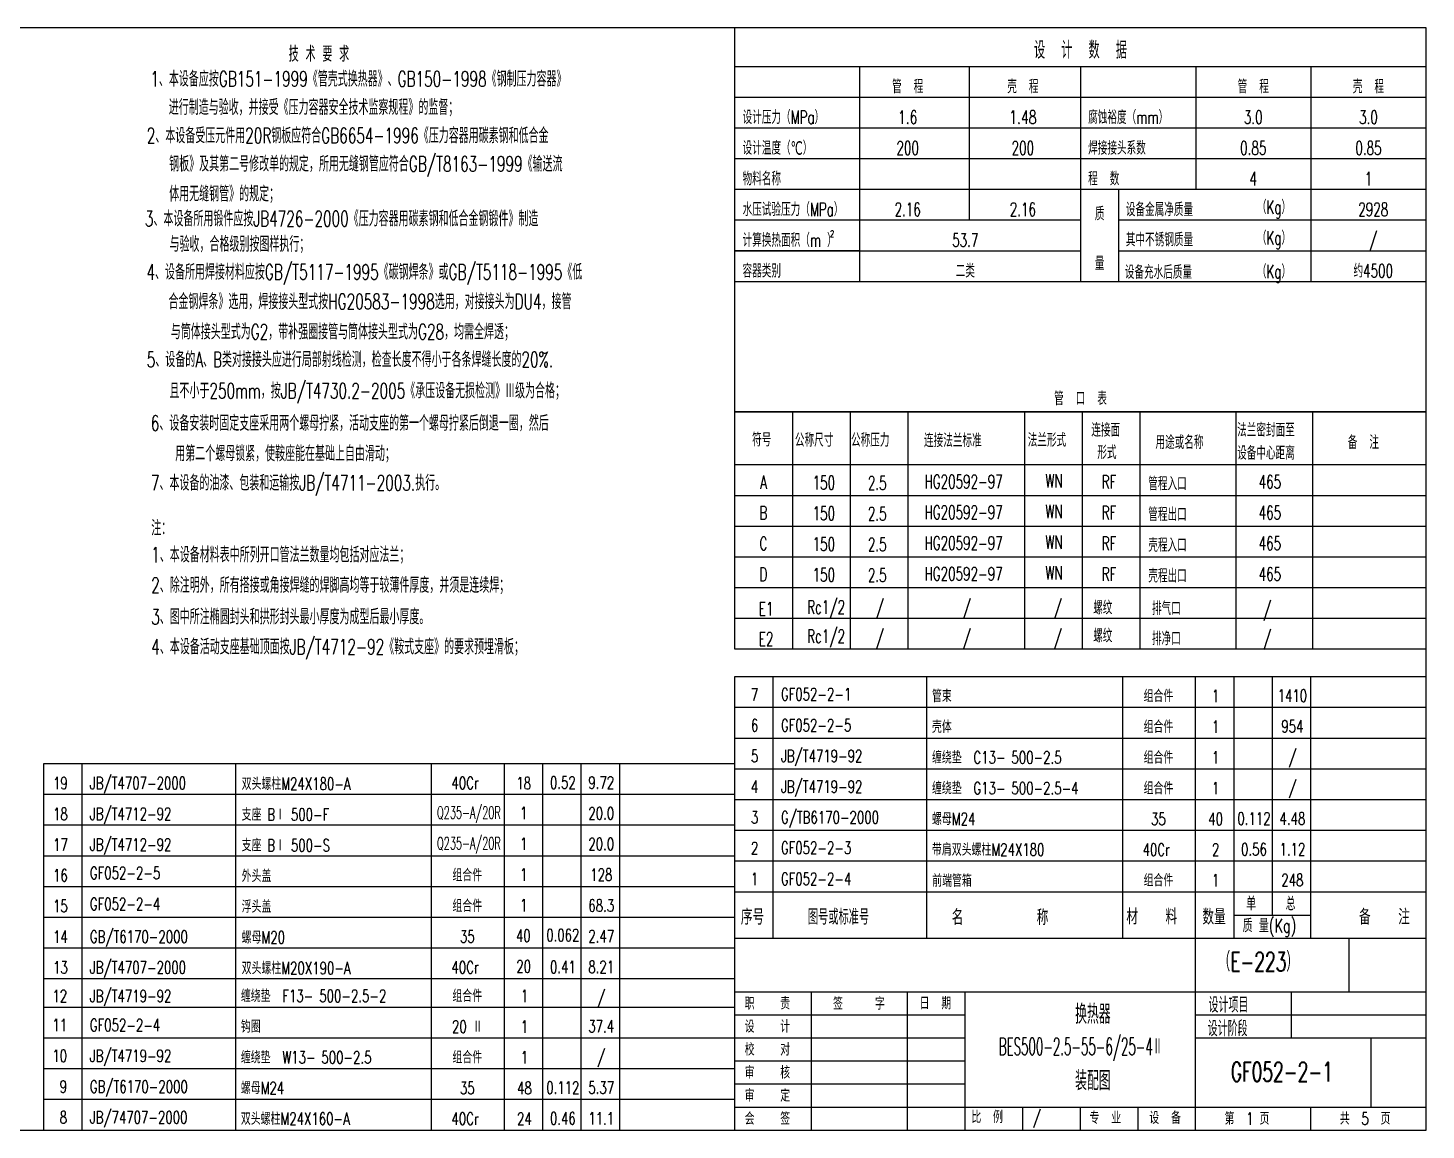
# Model space of a CAD drawing. Extents: x 37 to 848, y 13 to 300.
# Drawn here: x 483.7 to 847.8, y 13.3 to 300.3 of the extents above; entities that cross this region are included whole.
import ezdxf
from ezdxf.enums import TextEntityAlignment as Align

# ---------------------------------------------------------------- set-up
doc = ezdxf.new("R2010")
doc.units = 0
doc.header["$LTSCALE"] = 10
doc.header["$MEASUREMENT"] = 0
doc.layers.get('0').update_dxf_attribs({"linetype": 'CONTINUOUS'})
doc.layers.add('CDR_DWG1', color=4, linetype='CONTINUOUS')
doc.styles.add('HZ', font='romans', dxfattribs={"width": 0.7, "bigfont": 'hz'})

msp = doc.modelspace()

# ---------------------------------------------------------------- linework, layer by layer
for p, q in [((667.83, 282.25), (847.83, 282.25)), ((667.83, 274.25), (847.83, 274.25)), ((667.83, 266.25), (847.83, 266.25)), ((667.83, 258.25), (847.83, 258.25)), ((667.83, 250.25), (757.83, 250.25)), ((767.83, 250.25), (847.83, 250.25)), ((667.83, 242.25), (757.83, 242.25)), ((700.29, 242.25), (667.83, 242.25)), ((767.83, 242.25), (847.83, 242.25)), ((667.83, 234.25), (847.83, 234.25)), ((667.83, 234.25), (847.83, 234.25)), ((667.83, 234.25), (847.83, 234.25)), ((667.83, 234.25), (757.83, 234.25)), ((847.83, 186.44), (667.83, 186.44)), ((847.83, 178.44), (667.83, 178.44)), ((847.83, 170.44), (667.83, 170.44)), ((847.83, 162.44), (667.83, 162.44)), ((847.83, 154.44), (667.83, 154.44)), ((847.83, 146.44), (667.83, 146.44)), ((667.82, 131.34), (847.82, 131.34)), ((667.82, 123.34), (847.82, 123.34)), ((667.82, 115.34), (847.82, 115.34)), ((487.83, 108.7), (667.83, 108.7)), ((667.82, 107.34), (847.82, 107.34)), ((487.83, 100.7), (667.83, 100.7)), ((667.82, 99.34), (847.82, 99.34)), ((487.83, 92.7), (667.83, 92.7)), ((667.82, 91.34), (847.82, 91.34)), ((487.83, 84.7), (667.83, 84.7)), ((667.82, 83.34), (847.82, 83.34)), ((487.83, 76.7), (667.83, 76.7)), ((667.82, 75.25), (847.82, 75.25)), ((667.82, 75.25), (847.82, 75.25)), ((817.82, 69.25), (817.82, 75.25)), ((797.82, 69.25), (817.82, 69.25)), ((487.83, 68.7), (667.83, 68.7)), ((667.83, 63.25), (847.83, 63.25)), ((787.82, 13.25), (787.82, 63.25)), ((827.82, 49.25), (827.82, 63.25)), ((487.83, 60.7), (667.83, 60.7)), ((487.83, 52.7), (667.83, 52.7)), ((687.82, 13.25), (687.82, 49.25)), ((712.82, 13.25), (712.82, 49.25)), ((727.82, 13.25), (727.82, 49.25)), ((812.82, 37.25), (812.82, 49.25)), ((487.82, 45.25), (667.82, 45.25)), ((487.83, 45.25), (667.83, 45.25)), ((667.82, 43.25), (727.82, 43.25)), ((787.82, 43.25), (847.82, 43.25)), ((487.82, 37.25), (667.82, 37.25)), ((667.82, 37.25), (727.82, 37.25)), ((787.82, 37.25), (847.82, 37.25)), ((833.45, 37.25), (833.45, 19.25)), ((487.82, 29.25), (667.82, 29.25)), ((667.82, 31.25), (727.82, 31.25)), ((667.82, 25.25), (727.82, 25.25)), ((487.82, 21.25), (667.82, 21.25)), ((667.82, 19.25), (847.82, 19.25)), ((742.82, 13.25), (742.82, 19.25)), ((757.82, 13.25), (757.82, 19.25)), ((772.82, 13.25), (772.82, 19.25)), ((817.82, 13.25), (817.82, 19.25))]:
    msp.add_line(p, q)
at = {"layer": 'CDR_DWG1'}
for p, q in [((847.83, 300.25), (36.83, 300.25)), ((667.83, 138.44), (667.83, 300.25)), ((847.83, 13.25), (847.83, 300.25)), ((667.83, 290.25), (847.83, 290.25)), ((700.29, 290.25), (700.29, 234.25)), ((728.81, 290.25), (728.81, 250.25)), ((757.83, 290.25), (757.83, 234.25)), ((787.83, 290.25), (787.83, 258.25)), ((817.83, 290.25), (817.83, 234.25)), ((767.83, 234.25), (767.83, 258.25)), ((667.83, 200.25), (847.83, 200.25)), ((847.83, 200.25), (667.83, 200.25)), ((682.83, 200.25), (682.83, 138.44)), ((697.83, 200.25), (697.83, 138.44)), ((712.83, 200.25), (712.83, 138.44)), ((743.27, 200.25), (743.27, 138.44)), ((758.27, 200.25), (758.27, 138.44)), ((773.27, 200.25), (773.27, 138.44)), ((798.27, 200.25), (798.27, 138.44)), ((818.27, 200.25), (818.27, 138.44)), ((847.83, 138.44), (667.83, 138.44)), ((667.82, 13.25), (667.82, 131.34)), ((677.82, 63.25), (677.82, 131.34)), ((717.82, 63.25), (717.82, 131.34)), ((768.82, 63.25), (768.82, 131.34)), ((787.82, 63.25), (787.82, 131.34)), ((797.82, 63.25), (797.82, 131.34)), ((807.82, 69.25), (807.82, 131.34)), ((817.82, 63.25), (817.82, 131.34)), ((487.83, 52.7), (487.83, 108.7)), ((497.83, 13.25), (497.83, 108.7)), ((537.83, 13.25), (537.83, 108.7)), ((588.83, 13.25), (588.83, 108.7)), ((607.83, 13.25), (607.83, 108.7)), ((617.83, 13.25), (617.83, 108.7)), ((627.83, 13.25), (627.83, 108.7)), ((637.83, 13.25), (637.83, 108.7)), ((667.83, 63.25), (847.83, 63.25)), ((787.82, 13.25), (787.82, 63.25)), ((487.83, 13.25), (487.83, 52.72)), ((667.82, 49.25), (847.82, 49.25)), ((36.83, 13.25), (847.83, 13.25))]:
    msp.add_line(p, q, dxfattribs=at)

# ---------------------------------------------------------------- texts
at = {"style": 'HZ'}
for s, height, width, p in [('          技 术 要 求', 4, 0.65, (532.24, 291.47)), ('1、本设备应按GB151-1999《管壳式换热器》、GB150-1998《钢制压力容器》', 4, 0.65, (515.58, 284.98)), ('  进行制造与验收，并接受《压力容器安全技术监察规程》的监督；', 4, 0.65, (516.82, 277.6)), ('设计压力（MPa）', 3.5, 0.65, (669.83, 275.25)), ('腐蚀裕度（mm）', 3.5, 0.65, (759.83, 275.25)), ('2、本设备受压元件用20R钢板应符合GB6654-1996《压力容器用碳素钢和低合金', 4, 0.65, (514.66, 270.23)), ('设计温度（℃）', 3.5, 0.65, (669.83, 267.25)), ('焊接接头系数', 3.5, 0.65, (759.83, 267.25)), ('钢板》及其第二号修改单的规定，所用无缝钢管应符合GB/T8163-1999《输送流', 4, 0.65, (520.5, 262.85)), ('物料名称', 3.5, 0.65, (669.83, 259.25)), ('程  数', 3.5, 0.65, (759.83, 259.25)), ('体用无缝钢管》的规定；', 4, 0.65, (520.5, 255.05)), ('水压试验压力（MPa）', 3.5, 0.65, (669.83, 251.25)), ('设备金属净质量', 3.5, 0.65, (769.64, 251.23)), ('（Kg）', 3.5, 0.65, (803.77, 251.84)), ('3、本设备所用锻件应按JB4726-2000《压力容器用碳素钢和低合金钢锻件》制造', 4, 0.65, (514.17, 248.59)), ('（Kg）', 3.5, 0.65, (803.77, 243.84)), ('与验收，合格级别按图样执行；', 4, 0.65, (520.59, 241.96)), ('计算换热面积（m ）', 3.5, 0.65, (669.83, 243.25)), ('2', 1.75, 0.65, (692.6, 245.79)), ('其中不锈钢质量', 3.5, 0.65, (769.64, 243.37)), ('4、设备所用焊接材料应按GB/T5117-1995《碳钢焊条》或GB/T5118-1995《低', 4, 0.65, (514.58, 234.7)), ('容器类别', 3.5, 0.65, (669.83, 235.25)), ('设备充水后质量', 3.5, 0.65, (769.37, 234.91)), ('（Kg）', 3.5, 0.65, (803.77, 235.07)), ('合金钢焊条》选用，焊接接头型式按HG20583-1998选用，对接接头为DU4，接管', 4, 0.65, (520.31, 227.01)), ('与筒体接头型式为G2，带补强圈接管与筒体接头型式为G28，均需全焊透；', 4, 0.65, (520.92, 219.15)), ('5、设备的A、B类对接接头应进行局部射线检测，检查长度不得小于各条焊缝长度的20%.', 4, 0.65, (514.66, 211.92)), ('且不小于250mm，按JB/T4730.2-2005《承压设备无损检测》Ⅲ级为合格；', 4, 0.65, (520.57, 203.77)), ('6、设备安装时固定支座采用两个螺母拧紧，活动支座的第一个螺母拧紧后倒退一圈，然后', 4, 0.65, (515.72, 195.34)), ('连接面', 3.5, 0.65, (760.65, 193.81)), ('法兰密封面至', 3.5, 0.65, (798.63, 193.81)), ('符号', 3.5, 0.65, (672.31, 191.28)), ('公称尺寸', 3.5, 0.65, (683.46, 191.18)), ('公称压力', 3.5, 0.65, (698.07, 191.18)), ('连接法兰标准', 3.5, 0.65, (717.08, 191.08)), ('法兰形式', 3.5, 0.65, (744.08, 191.18)), ('用途或名称', 3.5, 0.65, (777.36, 190.6)), ('备  注', 3.5, 0.65, (827.45, 190.6)), ('  用第二个螺母锁紧，使鞍座能在基础上自由滑动；', 4, 0.65, (518.51, 187.43)), (' 形式', 3.5, 0.65, (760.65, 187.99)), ('设备中心距离', 3.5, 0.65, (798.63, 187.82)), ('7、本设备的油漆、包装和运输按JB/T4711-2003.执行。', 4, 0.65, (515.74, 179.78)), ('WN', 3.5, 0.65, (748.68, 180.59)), ('RF', 3.5, 0.65, (763.35, 180.29)), ('管程入口', 3.5, 0.65, (775.5, 179.83)), ('465', 3.5, 0.65, (804.24, 180.29)), ('WN', 3.5, 0.65, (748.68, 172.59)), ('RF', 3.5, 0.65, (763.35, 172.29)), ('管程出口', 3.5, 0.65, (775.5, 171.83)), ('465', 3.5, 0.65, (804.24, 172.29)), ('注：', 4, 0.65, (515.83, 168.02)), ('WN', 3.5, 0.65, (748.68, 164.59)), ('RF', 3.5, 0.65, (763.35, 164.29)), ('壳程入口', 3.5, 0.65, (775.5, 163.83)), ('465', 3.5, 0.65, (804.24, 164.29)), ('1、本设备材料表中所列开口管法兰数量均包括对应法兰；', 4, 0.65, (515.82, 161.07)), ('2、除注明外，所有搭接或角接焊缝的焊脚高均等于较薄件厚度，并须是连续焊；', 4, 0.65, (515.82, 153.15)), ('WN', 3.5, 0.65, (748.68, 156.59)), ('RF', 3.5, 0.65, (763.35, 156.29)), ('壳程出口', 3.5, 0.65, (775.5, 155.83)), ('465', 3.5, 0.65, (804.24, 156.29)), ('3、图中所注椭圆封头和拱形封头最小厚度为成型后最小厚度。', 4, 0.65, (515.82, 144.92)), ('E1', 3.5, 0.65, (674.05, 147.22)), ('Rc1/2', 3.5, 0.65, (686.66, 147.69)), ('/', 3.5, 0.65, (704.5, 147.55)), ('/', 3.5, 0.65, (727.13, 147.55)), ('/', 3.5, 0.65, (750.88, 147.55)), ('螺纹', 3.5, 0.65, (761.13, 147.53)), ('排气口', 3.5, 0.65, (776.45, 147.35)), ('/', 3.5, 0.65, (805.36, 147.04)), ('E2', 3.5, 0.65, (674.05, 139.37)), ('Rc1/2', 3.5, 0.65, (686.66, 140.1)), ('/', 3.5, 0.65, (704.5, 139.7)), ('/', 3.5, 0.65, (727.13, 139.7)), ('/', 3.5, 0.65, (750.88, 139.7)), ('螺纹', 3.5, 0.65, (761.13, 140.23)), ('排净口', 3.5, 0.65, (776.45, 139.5)), ('/', 3.5, 0.65, (805.36, 139.49)), ('4、本设备活动支座基础顶面按JB/T4712-92《鞍式支座》的要求预埋滑板；', 4, 0.65, (515.83, 137.11)), ('GF052-2-1', 3.2, 0.7, (679.82, 125.15)), ('管束', 3.2, 0.7, (719.16, 124.68)), ('GF052-2-5', 3.2, 0.7, (679.82, 117.06)), ('壳体', 3.2, 0.7, (719.16, 116.68)), ('JB/T4719-92', 3.2, 0.7, (679.82, 109.06)), ('缠绕垫  C13- 500-2.5', 3.2, 0.7, (719.16, 108.68)), ('JB/T4707-2000', 3.2, 0.7, (499.83, 101.99)), ('双头螺柱M24X180-A', 3.2, 0.7, (539.37, 101.82)), ('JB/T4719-92', 3.2, 0.7, (679.82, 101.06)), ('缠绕垫  G13- 500-2.5-4', 3.2, 0.7, (719.16, 100.68)), ('JB/T4712-92', 3.2, 0.7, (499.83, 93.99)), ('支座 BⅠ 500-F', 3.2, 0.7, (539.37, 93.82)), ('G/TB6170-2000', 3.2, 0.7, (679.82, 93.06)), ('螺母M24', 3.2, 0.7, (719.16, 92.68)), ('JB/T4712-92', 3.2, 0.7, (499.83, 85.99)), ('支座 BⅠ 500-S', 3.2, 0.7, (539.37, 85.82)), ('GF052-2-3', 3.2, 0.7, (679.82, 85.15)), ('带肩双头螺柱M24X180', 3.2, 0.7, (719.16, 84.68)), ('GF052-2-5', 3.2, 0.7, (499.83, 78.6)), ('外头盖', 3.2, 0.7, (539.37, 77.82)), ('GF052-2-4', 3.2, 0.7, (679.82, 77.06)), ('前端管箱', 3.2, 0.7, (719.21, 76.59)), ('GF052-2-4', 3.2, 0.7, (499.83, 70.51)), ('浮头盖', 3.2, 0.7, (539.37, 69.82)), ('单', 3.5, 0.7, (801, 70.5)), ('总', 3.5, 0.7, (811.27, 70.45)), ('序号', 4, 0.8, (669.38, 66.73)), ('图号或标准号', 4, 0.7, (686.84, 66.75)), ('名        称', 4, 0.8, (724.31, 66.63)), ('材   料', 4, 0.8, (769.79, 66.8)), ('数量', 4, 0.8, (789.58, 66.75)), ('备   注', 4, 0.8, (830.39, 66.75)), ('GB/T6170-2000', 3.2, 0.7, (499.83, 61.99)), ('质 量(Kg)', 3.5, 0.7, (800.06, 64.73)), ('螺母M20', 3.2, 0.7, (539.37, 61.82)), ('（E-223）', 5, 0.65, (793.75, 54.59)), ('JB/T4707-2000', 3.2, 0.7, (499.83, 53.99)), ('双头螺柱M20X190-A', 3.2, 0.7, (539.37, 53.82)), ('JB/T4719-92', 3.2, 0.7, (499.83, 46.54)), ('缠绕垫  F13- 500-2.5-2', 3.2, 0.7, (539.17, 46.59)), ('职    责', 3.2, 0.7, (670.38, 44.63)), ('签     字', 3.2, 0.7, (693.39, 44.58)), ('日  期', 3.2, 0.7, (715.94, 44.68)), ('设计项目', 4, 0.65, (791.17, 43.84)), ('GF052-2-4', 3.2, 0.7, (499.82, 38.97)), ('钩圈', 3.2, 0.7, (539.16, 38.59)), ('设    计', 3.2, 0.7, (670.38, 38.63)), ('设计阶段', 4, 0.65, (790.96, 37.69)), ('JB/T4719-92', 3.2, 0.7, (499.82, 30.97)), ('缠绕垫  W13- 500-2.5', 3.2, 0.7, (539.16, 30.59)), ('校    对', 3.2, 0.7, (670.38, 32.63)), ('审    核', 3.2, 0.7, (670.38, 26.63)), ('GF052-2-1', 5, 0.65, (796.98, 25.93)), ('GB/T6170-2000', 3.2, 0.7, (499.82, 22.97)), ('螺母M24', 3.2, 0.7, (539.16, 22.59)), ('审    定', 3.2, 0.7, (670.38, 20.63)), ('JB/74707-2000', 3.2, 0.7, (499.82, 14.97)), ('比  例', 3.2, 0.7, (729.41, 15.06)), ('/', 3.2, 0.7, (745.37, 14.88)), ('专  业', 3.2, 0.7, (760.19, 14.85)), ('设  备', 3.2, 0.7, (775.76, 14.84)), ('双头螺柱M24X160-A', 3.2, 0.7, (539.16, 14.59)), ('会    签', 3.2, 0.7, (670.38, 14.63)), ('第  1 页', 3.2, 0.7, (795.36, 14.65)), ('共  5  页', 3.2, 0.7, (825.36, 14.65))]:
    msp.add_text(s, height=height, dxfattribs=dict(at, width=width)).set_placement(p)
for s, height, width, p in [('设  计  数  据', 4.5, 0.68, (757.83, 292.25)), ('管  程', 3.5, 0.65, (712.83, 283.25)), ('壳  程', 3.5, 0.65, (742.83, 283.25)), ('管  程', 3.5, 0.65, (802.83, 283.25)), ('壳  程', 3.5, 0.65, (832.83, 283.25)), ('1.6', 3.5, 0.68, (712.83, 275.25)), ('1.48', 3.5, 0.68, (742.83, 275.25)), ('3.0', 3.5, 0.65, (802.83, 275.25)), ('3.0', 3.5, 0.65, (832.83, 275.25)), ('200', 3.5, 0.65, (712.83, 267.25)), ('200', 3.5, 0.65, (742.83, 267.25)), ('0.85', 3.5, 0.65, (802.83, 267.25)), ('0.85', 3.5, 0.65, (832.83, 267.25)), ('4', 3.5, 0.65, (802.83, 259.25)), ('1', 3.5, 0.65, (832.83, 259.25)), ('2.16', 3.5, 0.65, (712.83, 251.25)), ('2.16', 3.5, 0.65, (742.83, 251.25)), ('2928', 3.5, 0.65, (834.08, 251.25)), ('53.7', 3.5, 0.65, (727.83, 243.25)), ('/', 3.5, 0.65, (834.08, 243.25)), ('二类', 3.5, 0.65, (727.83, 235.25)), ('约4500', 3.5, 0.65, (834.08, 235.25)), ('管  口  表', 3.5, 0.65, (757.83, 202.02)), ('A', 3.5, 0.65, (675.25, 180.23)), ('150', 3.5, 0.65, (690.99, 180.09)), ('2.5', 3.5, 0.65, (704.9, 180)), ('HG20592-97', 3.5, 0.65, (727.4, 180.36)), ('B', 3.5, 0.65, (675.25, 172.23)), ('150', 3.5, 0.65, (690.99, 172.09)), ('2.5', 3.5, 0.65, (704.9, 172)), ('HG20592-97', 3.5, 0.65, (727.4, 172.36)), ('C', 3.5, 0.65, (675.25, 164.23)), ('150', 3.5, 0.65, (690.99, 164.09)), ('2.5', 3.5, 0.65, (704.9, 164)), ('HG20592-97', 3.5, 0.65, (727.4, 164.36)), ('D', 3.5, 0.65, (675.25, 156.23)), ('150', 3.5, 0.65, (690.99, 156.09)), ('2.5', 3.5, 0.65, (704.9, 156)), ('HG20592-97', 3.5, 0.65, (727.4, 156.36)), ('组合件', 3.2, 0.7, (778.14, 124.68)), ('1', 3.2, 0.7, (793.02, 124.68)), ('1410', 3.2, 0.7, (813.02, 124.77)), ('组合件', 3.2, 0.7, (778.14, 116.68)), ('1', 3.2, 0.7, (793.02, 116.68)), ('954', 3.2, 0.7, (813.02, 116.77)), ('组合件', 3.2, 0.7, (778.14, 108.68)), ('1', 3.2, 0.7, (793.02, 108.68)), ('/', 3.2, 0.7, (813.02, 108.77)), ('40Cr ', 3.2, 0.7, (598.33, 102.04)), ('18', 3.2, 0.7, (612.83, 101.98)), ('0.52', 3.2, 0.7, (623.03, 102.13)), ('9.72', 3.2, 0.7, (633.03, 102.13)), ('组合件', 3.2, 0.7, (778.14, 100.68)), ('1', 3.2, 0.7, (793.02, 100.68)), ('/', 3.2, 0.7, (813.02, 100.77)), ('Q235-A/20R', 3.2, 0.58, (598.56, 94.33)), ('1', 3.2, 0.7, (612.83, 94.19)), ('20.0', 3.2, 0.7, (633.03, 94.13)), ('35', 3.2, 0.7, (778.14, 92.68)), ('40', 3.2, 0.7, (793.02, 92.68)), ('0.112', 3.2, 0.7, (803.02, 92.77)), ('4.48', 3.2, 0.7, (813.02, 92.77)), ('Q235-A/20R', 3.2, 0.58, (598.56, 86.33)), ('1', 3.2, 0.7, (612.83, 86.19)), ('20.0', 3.2, 0.7, (633.03, 86.13)), ('40Cr ', 3.2, 0.7, (778.32, 84.68)), ('2', 3.2, 0.7, (793.02, 84.68)), ('0.56', 3.2, 0.7, (803.02, 84.77)), ('1.12', 3.2, 0.7, (813.02, 84.77)), ('组合件', 3.2, 0.7, (598.14, 78.04)), ('1', 3.2, 0.7, (612.83, 78.19)), ('128', 3.2, 0.7, (633.03, 78.13)), ('组合件', 3.2, 0.7, (778.14, 76.68)), ('1', 3.2, 0.7, (793.02, 76.68)), ('248', 3.2, 0.7, (813.02, 76.77)), ('组合件', 3.2, 0.7, (598.14, 70.04)), ('1', 3.2, 0.7, (612.83, 70.19)), ('68.3', 3.2, 0.7, (633.03, 70.13)), ('0.062', 3.2, 0.7, (623.02, 62.4)), ('35', 3.2, 0.7, (598.14, 62.04)), ('40', 3.2, 0.7, (612.71, 62.25)), ('2.47', 3.2, 0.7, (633.03, 62.13)), ('40Cr ', 3.2, 0.7, (598.33, 54.04)), ('20', 3.2, 0.7, (612.83, 54.25)), ('0.41', 3.2, 0.7, (623.03, 54.13)), ('8.21', 3.2, 0.7, (633.03, 54.13)), ('组合件', 3.2, 0.7, (598.14, 46.59)), ('1', 3.2, 0.7, (613.03, 46.59)), ('/', 3.2, 0.7, (633.03, 46.13)), ('20 Ⅱ', 3.2, 0.7, (598.14, 38.59)), ('1', 3.2, 0.7, (613.02, 38.59)), ('37.4', 3.2, 0.7, (633.02, 38.68)), ('组合件', 3.2, 0.7, (598.14, 30.59)), ('1', 3.2, 0.7, (613.02, 30.59)), ('/', 3.2, 0.7, (633.02, 30.68)), ('35', 3.2, 0.7, (598.14, 22.59)), ('48', 3.2, 0.7, (613.02, 22.59)), ('0.112', 3.2, 0.7, (623.02, 22.68)), ('5.37', 3.2, 0.7, (633.02, 22.68)), ('40Cr ', 3.2, 0.7, (598.32, 14.59)), ('24', 3.2, 0.7, (613.02, 14.59)), ('0.46', 3.2, 0.7, (623.02, 14.68)), ('11.1', 3.2, 0.7, (633.02, 14.68))]:
    msp.add_text(s, height=height, dxfattribs=dict(at, width=width)).set_placement(p, align=Align.CENTER)
for s, height, width, p in [('质', 3.5, 0.65, (762.83, 252.05)), ('量', 3.5, 0.65, (762.83, 239.05)), ('换热器', 5, 0.65, (761.06, 43.68)), ('BES500-2.5-55-6/25-4Ⅱ', 4.5, 0.5, (757.86, 34.69)), ('装配图', 5, 0.65, (761.06, 26.35))]:
    msp.add_text(s, height=height, dxfattribs=dict(at, width=width)).set_placement(p, align=Align.MIDDLE)
at = {"style": 'HZ', "width": 0.7}
for s, p in [('7', (673.91, 125.06)), ('6', (673.91, 117.06)), ('5', (673.91, 109.06)), ('19', (494.09, 101.99)), ('4', (673.91, 101.06)), ('18', (494.09, 93.99)), ('3', (673.91, 93.06)), ('17', (494.09, 85.99)), ('2', (673.91, 85.06)), ('16', (494.09, 77.99)), ('1', (673.91, 77.06)), ('15', (494.09, 69.99)), ('14', (494.09, 61.99)), ('13', (494.09, 53.99)), ('12', (493.92, 46.54)), ('11', (493.91, 38.97)), ('10', (493.91, 30.97)), ('9', (493.91, 22.97)), ('8', (493.91, 14.97))]:
    msp.add_text(s, height=3.2, dxfattribs=at).set_placement(p, align=Align.RIGHT)

doc.saveas('drawing.dxf')
